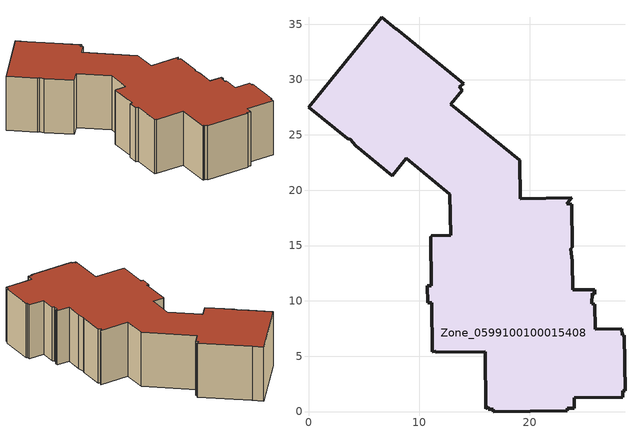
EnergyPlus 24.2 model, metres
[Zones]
Zone_0599100100015408
 floor ground (C_G): 4.27,24.03 3.78,24.6 3.53,24.63 0,27.52 6.61,35.61 7.92,34.53 7.92,34.59 14.02,29.62 13.62,29.35 13.9,29.05 12.86,27.77 19.09,22.69 19.16,19.23 23.78,19.3 23.34,18.8 23.79,18.72 23.84,14.85 23.71,14.71 23.86,13.6 23.89,10.98 25.87,11.01 25.87,10.61 25.65,10.69 25.62,9.72 25.89,9.71 25.92,7.44 28.33,7.47 28.34,6.88 28.55,6.88 28.61,1.89 28.41,1.89 28.42,1.29 24.02,1.24 24.03,0.29 23.39,0.28 23.4,0.09 16.68,0 16.68,0.19 16.25,0.18 16.23,0.43 16.04,0.25 15.96,5.41 11.49,5.36 11.48,5.43 11.17,5.42 11.12,9.84 10.76,9.84 10.74,11.37 11.1,11.37 11.05,15.8 11.12,15.81 11.11,15.88 12.83,15.91 12.78,19.63 8.85,22.87 7.58,21.32 z0
 wall outside (C_F): 19.09,22.69 12.86,27.77 13.9,29.05 13.62,29.35 14.02,29.62 7.92,34.59 7.92,34.53 6.61,35.61 0,27.52 3.53,24.63 3.78,24.6 4.27,24.03 7.58,21.32 8.85,22.87 12.78,19.63 12.83,15.91 11.11,15.88 11.12,15.81 11.05,15.8 11.1,11.37 10.74,11.37 10.76,9.84 11.12,9.84 11.17,5.42 11.48,5.43 11.49,5.36 15.96,5.41 16.04,0.25 16.23,0.43 16.25,0.18 16.68,0.19 16.68,0 23.4,0.09 23.39,0.28 24.03,0.29 24.02,1.24 28.42,1.29 28.41,1.89 28.61,1.89 28.55,6.88 28.34,6.88 28.33,7.47 25.92,7.44 25.89,9.71 25.62,9.72 25.65,10.69 25.87,10.61 25.87,11.01 23.89,10.98 23.86,13.6 23.71,14.71 23.84,14.85 23.79,18.72 23.34,18.8 23.78,19.3 19.16,19.23 19.09,22.69 z0:8.78
 roof outside (C_R): 13.62,29.35 14.02,29.62 7.92,34.59 7.92,34.53 6.61,35.61 0,27.52 3.53,24.63 3.78,24.6 4.27,24.03 7.58,21.32 8.85,22.87 12.78,19.63 12.83,15.91 11.11,15.88 11.12,15.81 11.05,15.8 11.1,11.37 10.74,11.37 10.76,9.84 11.12,9.84 11.17,5.42 11.48,5.43 11.49,5.36 15.96,5.41 16.04,0.25 16.23,0.43 16.25,0.18 16.68,0.19 16.68,0 23.4,0.09 23.39,0.28 24.03,0.29 24.02,1.24 28.42,1.29 28.41,1.89 28.61,1.89 28.55,6.88 28.34,6.88 28.33,7.47 25.92,7.44 25.89,9.71 25.62,9.72 25.65,10.69 25.87,10.61 25.87,11.01 23.89,10.98 23.86,13.6 23.71,14.71 23.84,14.85 23.79,18.72 23.34,18.8 23.78,19.3 19.16,19.23 19.09,22.69 12.86,27.77 13.9,29.05 z8.78
[BUILDING]
Pand.0599100100015408: North Axis=0; Terrain=City; Loads Convergence Tolerance Value=0.04; Temperature Convergence Tolerance Value=0.4; Solar Distribution=FullExterior; Maximum Number of Warmup Days=25; Minimum Number of Warmup Days=1
[Site:Location]
Rotterdam.The.Hague.AP_ZH_NLD Design_Conditions: Latitude=51.96; Longitude=4.45; Time Zone=1; Elevation=-4.5
[SITE:GROUNDTEMPERATURE:BUILDINGSURFACE]
18, 18, 18, 18, 18, 18, 18, 18, 18, 18, 18, 18
[MATERIAL] Thermal Absorptance=0.9; Solar Absorptance=0.7; Visible Absorptance=0.7
Name | Roughness | Thickness | Conductivity | Density | Specific Heat
G.D.2015-2018 | MediumSmooth | 0.15 | 0.0428571 | 540 | 1210
F.D.2015-2018 | Rough | 0.3 | 0.0666667 | 1920 | 840
R.D.2015-2018 | MediumRough | 0.2 | 0.0333333 | 1500 | 1000
[CONSTRUCTION]
C_G: G.D.2015-2018
C_F: F.D.2015-2018
C_R: R.D.2015-2018
[ZONE]
Zone_0599100100015408: Type=1; Multiplier=1; Ceiling Height=Autocalculate; Volume=Autocalculate; Floor Area=autocalculate; Part of Total Floor Area=Yes
[ZONEINFILTRATION:DESIGNFLOWRATE]
Infil_Zone_0599100100015408: Zone or ZoneList or Space or SpaceList=Zone_0599100100015408; Schedule=AlwaysOn; Design Flow Rate Calculation Method=Flow/Area; Flow Rate per Floor Area=0.0021; Constant Term Coefficient=1; Temperature Term Coefficient=0; Velocity Term Coefficient=0; Velocity Squared Term Coefficient=0
[HVACTEMPLATE:ZONE:IDEALLOADSAIRSYSTEM]
Zone_0599100100015408: Maximum Heating Supply Air Temperature=50; Minimum Cooling Supply Air Temperature=13; Maximum Heating Supply Air Humidity Ratio=0.0156; Minimum Cooling Supply Air Humidity Ratio=0.0077; Heating Limit=NoLimit; Cooling Limit=NoLimit; Dehumidification Control Type=ConstantSensibleHeatRatio; Cooling Sensible Heat Ratio=0.7; Dehumidification Setpoint=60; Humidification Control Type=None; Humidification Setpoint=30; Outdoor Air Method=None; Outdoor Air Flow Rate per Person=0.00944; Outdoor Air Flow Rate per Zone Floor Area=0; Outdoor Air Flow Rate per Zone=0; Demand Controlled Ventilation Type=None; Outdoor Air Economizer Type=NoEconomizer; Heat Recovery Type=None; Sensible Heat Recovery Effectiveness=0.7; Latent Heat Recovery Effectiveness=0.65
[ZONECONTROL:THERMOSTAT]
ThermostatControl_Zone_0599100100015408: Zone or ZoneList=Zone_0599100100015408; Control Type Schedule=DualSetpointControlType; Control 1=Thermostat_Zone_0599100100015408; Temperature Difference Between Cutout And Setpoint=0
[THERMOSTATSETPOINT:DUALSETPOINT]
Thermostat_Zone_0599100100015408: Heating Setpoint Temperature Schedule=HeatingSetpoint_Zone_0599100100015408; Cooling Setpoint Temperature Schedule=CoolingSetpoint_Zone_0599100100015408
[SCHEDULE:COMPACT]
HeatingSetpoint_Zone_0599100100015408: Through: 12/31, For: AllDays, Until: 24:00, 21
CoolingSetpoint_Zone_0599100100015408: Through: 12/31, For: AllDays, Until: 24:00, 24
DualSetpointControlType: Through: 12/31, For: AllDays, Until: 24:00, 4
AlwaysOn: Through: 12/31, For: AllDays, Until: 24:00, 1
